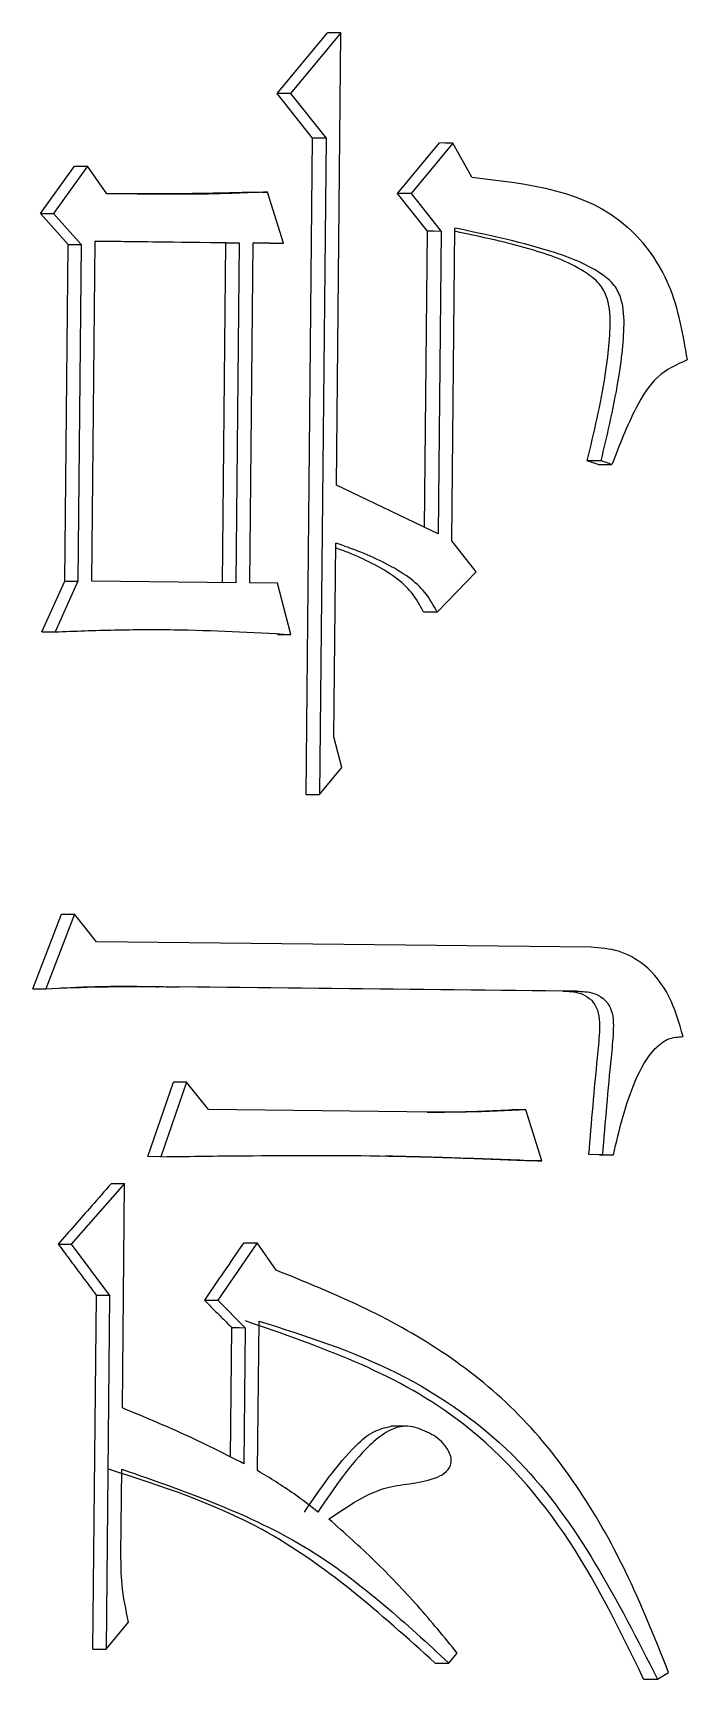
# Model space of a CAD drawing. Header units: millimetres. Extents: x 2448 to 4397, y 790 to 2168.
# Drawn here: x 3187.232 to 3189.105, y 988.125 to 992.837 of the extents above; entities that cross this region are included whole.
import ezdxf

# ---------------------------------------------------------------- set-up
doc = ezdxf.new("R2010")
doc.units = ezdxf.units.MM

msp = doc.modelspace()

# ---------------------------------------------------------------- linework, layer by layer
at = {"color": 7, "linetype": 'Continuous', "lineweight": 25}
for p, q in [((3187.9311, 992.6638), (3188.0751, 992.8375)), ((3188.1137, 992.8373), (3187.9695, 992.6636)), ((3188.1009, 991.5425), (3188.1137, 992.8373)), ((3188.0326, 992.5361), (3187.9311, 992.6638)), ((3187.9695, 992.6636), (3188.0711, 992.5359)), ((3188.014, 990.6572), (3188.0326, 992.5361)), ((3188.0711, 992.5359), (3188.0525, 990.657)), ((3188.2758, 992.3777), (3188.3955, 992.5224)), ((3188.4345, 992.5222), (3188.3146, 992.3775)), ((3188.4887, 992.4242), (3188.4345, 992.5222)), ((3187.2537, 992.3207), (3187.3504, 992.4559)), ((3187.388, 992.4557), (3187.2911, 992.3205)), ((3187.4429, 992.3772), (3187.388, 992.4557)), ((3187.7616, 992.3792), (3187.865, 992.3822)), ((3187.9494, 992.2354), (3187.9033, 992.382)), ((3188.3614, 992.2696), (3188.2758, 992.3777)), ((3188.3146, 992.3775), (3188.4004, 992.2694)), ((3187.3323, 992.2322), (3187.2537, 992.3207)), ((3187.2911, 992.3205), (3187.3698, 992.232)), ((3188.353, 991.4216), (3188.3614, 992.2696)), ((3188.4004, 992.2694), (3188.3918, 991.403)), ((3188.4311, 991.3831), (3188.4399, 992.2787)), ((3187.3227, 991.2684), (3187.3323, 992.2322)), ((3187.3698, 992.232), (3187.3603, 991.2682)), ((3187.4001, 991.2678), (3187.4097, 992.2413)), ((3187.4097, 992.2413), (3187.8226, 992.2368)), ((3187.7845, 992.237), (3187.4097, 992.2411)), ((3187.7748, 991.2635), (3187.7845, 992.237)), ((3187.7845, 992.237), (3187.8226, 992.2368)), ((3187.8226, 992.2368), (3187.813, 991.2633)), ((3187.8526, 991.2629), (3187.8623, 992.2364)), ((3187.9111, 992.2356), (3187.8622, 992.2361)), ((3187.8623, 992.2364), (3187.9494, 992.2354)), ((3187.9111, 992.2356), (3187.9494, 992.2354)), ((3188.8503, 991.6022), (3188.819, 991.6123)), ((3188.3918, 991.403), (3188.1009, 991.5425)), ((3188.0937, 990.8221), (3188.0992, 991.377)), ((3188.5012, 991.2947), (3188.4311, 991.3831)), ((3187.2577, 991.1231), (3187.3227, 991.2684)), ((3187.3603, 991.2682), (3187.2952, 991.1229)), ((3187.3227, 991.2684), (3187.3603, 991.2682)), ((3187.813, 991.2633), (3187.4001, 991.2678)), ((3188.3896, 991.1791), (3188.5012, 991.2947)), ((3187.9318, 991.262), (3187.8526, 991.2629)), ((3187.97, 991.1155), (3187.9318, 991.262)), ((3188.3896, 991.1791), (3188.3506, 991.1793)), ((3187.9316, 991.1157), (3187.97, 991.1155)), ((3188.1166, 990.7342), (3188.0937, 990.8221)), ((3188.0525, 990.657), (3188.1166, 990.7342)), ((3188.014, 990.6572), (3188.0525, 990.657)), ((3187.2317, 990.1011), (3187.3133, 990.3144)), ((3187.3508, 990.3142), (3187.2691, 990.1009)), ((3187.4137, 990.2356), (3187.3508, 990.3142)), ((3188.8291, 990.2201), (3187.4137, 990.2356)), ((3187.2317, 990.1011), (3187.2691, 990.1009)), ((3188.749, 990.0942), (3187.6128, 990.1067)), ((3188.7885, 990.094), (3187.6508, 990.1065)), ((3188.7504, 990.0942), (3188.79, 990.094)), ((3187.5604, 989.6204), (3187.6339, 989.8338)), ((3187.6719, 989.8336), (3187.5983, 989.6202)), ((3187.7346, 989.755), (3187.6719, 989.8336)), ((3188.3833, 989.748), (3187.7346, 989.755)), ((3188.6435, 989.7548), (3188.6042, 989.7551)), ((3188.6893, 989.6083), (3188.6435, 989.7548)), ((3187.5983, 989.6202), (3187.5604, 989.6204)), ((3188.8625, 989.6259), (3188.8229, 989.6261)), ((3188.8542, 989.6257), (3188.8229, 989.6261)), ((3188.8542, 989.6257), (3188.8939, 989.6255)), ((3188.8625, 989.6259), (3188.8939, 989.6255)), ((3188.6893, 989.6083), (3188.6499, 989.6085)), ((3187.4943, 989.5435), (3187.3415, 989.3699)), ((3187.4879, 988.901), (3187.4943, 989.5435)), ((3187.3415, 989.3699), (3187.4514, 989.2226)), ((3187.8735, 989.3738), (3187.7609, 989.2095)), ((3187.9282, 989.2953), (3187.8735, 989.3738)), ((3187.4036, 988.2104), (3187.4137, 989.2228)), ((3187.4514, 989.2226), (3187.4413, 988.2102)), ((3187.7609, 989.2095), (3187.8394, 989.1308)), ((3187.875, 988.7215), (3187.8792, 989.1498)), ((3187.7975, 988.7602), (3187.8012, 989.131)), ((3187.8394, 989.1308), (3187.8356, 988.7414)), ((3188.297, 988.8487), (3188.2578, 988.8489)), ((3187.4838, 988.4823), (3187.4862, 988.7256)), ((3187.4413, 988.2102), (3187.5057, 988.2874)), ((3187.4036, 988.2104), (3187.4413, 988.2102)), ((3188.3838, 988.1705), (3188.4229, 988.1703)), ((3188.4229, 988.1703), (3188.4469, 988.1992)), ((3188.9805, 988.125), (3189.0204, 988.1248)), ((3189.0204, 988.1248), (3189.052, 988.1439))]:
    msp.add_line(p, q, dxfattribs=at)
at = {"color": 7, "linetype": 'Continuous', "lineweight": 25, "flags": 128}
for points in [[(3188.1137, 992.8373), (3188.0921, 992.8374), (3188.0751, 992.8375)], [(3187.9695, 992.6636), (3187.948, 992.6637), (3187.9311, 992.6638)], [(3188.0711, 992.5359), (3188.0496, 992.536), (3188.0326, 992.5361)], [(3188.4345, 992.5222), (3188.4126, 992.5223), (3188.3955, 992.5224)], [(3187.3504, 992.4559), (3187.3714, 992.4558), (3187.388, 992.4557)], [(3187.865, 992.3822), (3187.8865, 992.382), (3187.9033, 992.382)], [(3188.3146, 992.3775), (3188.2929, 992.3776), (3188.2758, 992.3777)], [(3187.2537, 992.3207), (3187.2746, 992.3206), (3187.2911, 992.3205)], [(3188.4004, 992.2694), (3188.3786, 992.2695), (3188.3614, 992.2696)], [(3187.3323, 992.2322), (3187.3533, 992.2321), (3187.3698, 992.232)], [(3188.8586, 991.6121), (3188.8426, 991.6122), (3188.8308, 991.6122), (3188.819, 991.6123)], [(3188.8503, 991.6022), (3188.8663, 991.6021), (3188.8781, 991.6021), (3188.8899, 991.602)], [(3187.2577, 991.1231), (3187.2787, 991.123), (3187.2952, 991.1229)], [(3187.3133, 990.3144), (3187.3343, 990.3143), (3187.3508, 990.3142)], [(3187.6128, 990.1067), (3187.6341, 990.1065), (3187.6508, 990.1065)], [(3187.6719, 989.8336), (3187.6506, 989.8337), (3187.6339, 989.8338)], [(3187.4565, 989.5437), (3187.4777, 989.5436), (3187.4943, 989.5435)], [(3187.3039, 989.3701), (3187.325, 989.37), (3187.3415, 989.3699)], [(3187.8353, 989.374), (3187.8567, 989.3739), (3187.8735, 989.3738)], [(3187.4514, 989.2226), (3187.4303, 989.2228), (3187.4137, 989.2228)], [(3187.7228, 989.2097), (3187.7441, 989.2096), (3187.7609, 989.2095)], [(3187.8012, 989.131), (3187.8226, 989.1309), (3187.8394, 989.1308)]]:
    msp.add_lwpolyline(points, dxfattribs=at)
at = {"color": 7, "linetype": 'Continuous', "lineweight": 25}
for points, knots in [([(3188.4887, 992.4242), (3188.6519, 992.406), (3188.8821, 992.3802), (3189.0684, 992.118), (3189.0926, 991.9748), (3189.1049, 991.9015)], [0, 0, 0, 0, 0.543493, 0.766307, 1, 1, 1, 1]), ([(3187.9033, 992.382), (3187.8432, 992.3795), (3187.7365, 992.3752), (3187.5829, 992.3754), (3187.4896, 992.3766), (3187.4429, 992.3772)], [0, 0, 0, 0, 0.392515, 0.696222, 1, 1, 1, 1]), ([(3187.7724, 992.3791), (3187.7723, 992.3791), (3187.7723, 992.3791), (3187.7709, 992.3791), (3187.7178, 992.3777), (3187.6293, 992.3762), (3187.5395, 992.3764), (3187.4968, 992.3767), (3187.4849, 992.3768), (3187.4815, 992.3768)], [0, 0, 0, 0, 0.002988, 0.009741, 0.027415, 0.572427, 0.843918, 0.95447, 1, 1, 1, 1]), ([(3188.819, 991.6123), (3188.8383, 991.6936), (3188.8617, 991.792), (3188.8796, 991.9201), (3188.8861, 991.993), (3188.8838, 992.0652), (3188.8574, 992.1195), (3188.7875, 992.1744), (3188.6455, 992.226), (3188.5155, 992.2535), (3188.4398, 992.2696)], [0, 0, 0, 0, 0.249472, 0.301983, 0.384609, 0.468007, 0.510941, 0.563024, 0.745637, 1, 1, 1, 1]), ([(3188.8586, 991.6121), (3188.878, 991.6934), (3188.9014, 991.7918), (3188.9192, 991.9199), (3188.9258, 991.9927), (3188.9235, 992.0649), (3188.8971, 992.1193), (3188.8272, 992.1741), (3188.6722, 992.23), (3188.5289, 992.2601), (3188.4399, 992.2787)], [0, 0, 0, 0, 0.238838, 0.289073, 0.36819, 0.448048, 0.489134, 0.53898, 0.713804, 1, 1, 1, 1]), ([(3189.1049, 991.9015), (3189.075, 991.8877), (3189.0136, 991.8595), (3188.9448, 991.7455), (3188.9109, 991.6568), (3188.8899, 991.602)], [0, 0, 0, 0, 0.266925, 0.547946, 1, 1, 1, 1]), ([(3188.8899, 991.602), (3188.8873, 991.6029), (3188.8808, 991.605), (3188.8704, 991.6083), (3188.8625, 991.6108), (3188.8586, 991.6121)], [0, 0, 0, 0, 0.249993, 0.625002, 1, 1, 1, 1]), ([(3188.3506, 991.1793), (3188.3398, 991.1989), (3188.3186, 991.2376), (3188.2659, 991.2837), (3188.203, 991.3197), (3188.1453, 991.3463), (3188.1102, 991.359), (3188.0991, 991.363)], [0, 0, 0, 0, 0.1997322, 0.3943756, 0.6415212, 0.8867301, 1, 1, 1, 1]), ([(3188.3896, 991.1791), (3188.3788, 991.1987), (3188.3575, 991.2374), (3188.3047, 991.2835), (3188.2418, 991.3196), (3188.1714, 991.3515), (3188.1232, 991.3685), (3188.0992, 991.377)], [0, 0, 0, 0, 0.176504, 0.348574, 0.567112, 0.783963, 1, 1, 1, 1]), ([(3187.2952, 991.1229), (3187.3518, 991.125), (3187.4651, 991.1292), (3187.6903, 991.1305), (3187.8583, 991.1215), (3187.97, 991.1155)], [0, 0, 0, 0, 0.251225, 0.502477, 1, 1, 1, 1]), ([(3189.0936, 989.9641), (3189.0822, 990.0037), (3189.0598, 990.0815), (3188.9926, 990.1688), (3188.91, 990.2138), (3188.8559, 990.218), (3188.8291, 990.2201)], [0, 0, 0, 0, 0.2928838, 0.5749936, 0.7890704, 1, 1, 1, 1]), ([(3187.2691, 990.1009), (3187.3159, 990.1035), (3187.4029, 990.1083), (3187.5302, 990.1084), (3187.6106, 990.1071), (3187.6508, 990.1065)], [0, 0, 0, 0, 0.367267, 0.683568, 1, 1, 1, 1]), ([(3187.3103, 990.1032), (3187.3103, 990.1032), (3187.3103, 990.1032), (3187.3108, 990.1032), (3187.3121, 990.1032), (3187.3549, 990.1049), (3187.4407, 990.1074), (3187.5269, 990.1074), (3187.5661, 990.1072), (3187.5838, 990.107), (3187.5896, 990.107), (3187.5916, 990.107), (3187.5916, 990.107), (3187.5916, 990.107)], [0, 0, 0, 0, 0.003209, 0.008265, 0.013811, 0.026935, 0.538097, 0.763207, 0.906518, 0.943527, 0.975169, 0.988545, 1, 1, 1, 1]), ([(3188.749, 990.0944), (3188.7657, 990.0938), (3188.7924, 990.0928), (3188.8265, 990.0754), (3188.8545, 990.0389), (3188.855, 989.9757), (3188.8403, 989.8373), (3188.8306, 989.7195), (3188.8229, 989.6261)], [0, 0, 0, 0, 0.100865, 0.16166, 0.22436, 0.353204, 0.487611, 1, 1, 1, 1]), ([(3188.7885, 990.0942), (3188.8052, 990.0936), (3188.8319, 990.0925), (3188.8661, 990.0751), (3188.8941, 990.0387), (3188.8947, 989.9755), (3188.88, 989.8371), (3188.8702, 989.7192), (3188.8625, 989.6259)], [0, 0, 0, 0, 0.100978, 0.161826, 0.224548, 0.353363, 0.487737, 1, 1, 1, 1]), ([(3188.8939, 989.6255), (3188.9109, 989.6976), (3188.9364, 989.806), (3188.9966, 989.9179), (3189.0492, 989.9612), (3189.0789, 989.9631), (3189.0936, 989.9641)], [0, 0, 0, 0, 0.514099, 0.774284, 0.888827, 1, 1, 1, 1]), ([(3188.3611, 989.7482), (3188.3828, 989.7482), (3188.4342, 989.748), (3188.5153, 989.7504), (3188.5745, 989.7535), (3188.6042, 989.7551)], [0, 0, 0, 0, 0.267426, 0.633625, 1, 1, 1, 1]), ([(3188.6435, 989.7548), (3188.616, 989.7534), (3188.559, 989.7504), (3188.4723, 989.7477), (3188.413, 989.7479), (3188.3833, 989.748)], [0, 0, 0, 0, 0.317298, 0.65855, 1, 1, 1, 1]), ([(3187.5983, 989.6202), (3187.6858, 989.6214), (3187.912, 989.6243), (3188.2067, 989.6244), (3188.4827, 989.6164), (3188.6204, 989.611), (3188.6893, 989.6083)], [0, 0, 0, 0, 0.239468, 0.619605, 0.809792, 1, 1, 1, 1]), ([(3188.6499, 989.6085), (3188.6445, 989.6087), (3188.6336, 989.6092), (3188.6201, 989.6097), (3188.6066, 989.6102), (3188.5876, 989.6109), (3188.5659, 989.6118), (3188.5442, 989.6126), (3188.5225, 989.6134), (3188.4846, 989.6149), (3188.4412, 989.6163), (3188.3978, 989.6177), (3188.3543, 989.6191), (3188.3018, 989.6206), (3188.2602, 989.6214), (3188.2402, 989.6218)], [0, 0, 0, 0, 0.039736, 0.079472, 0.099339, 0.139075, 0.218547, 0.258282, 0.298018, 0.37749, 0.536433, 0.615904, 0.695376, 0.85432, 1, 1, 1, 1]), ([(3187.4565, 989.5437), (3187.4376, 989.5221), (3187.4027, 989.4824), (3187.3518, 989.4245), (3187.3199, 989.3882), (3187.3039, 989.3701)], [0, 0, 0, 0, 0.372744, 0.686372, 1, 1, 1, 1]), ([(3187.3039, 989.3701), (3187.3131, 989.3578), (3187.3314, 989.3333), (3187.3588, 989.2965), (3187.3863, 989.2597), (3187.4045, 989.2351), (3187.4137, 989.2228)], [0, 0, 0, 0, 0.25, 0.5, 0.749999, 1, 1, 1, 1]), ([(3187.8353, 989.374), (3187.8189, 989.3501), (3187.7919, 989.3107), (3187.7545, 989.256), (3187.7333, 989.2251), (3187.7228, 989.2097)], [0, 0, 0, 0, 0.437225, 0.718612, 1, 1, 1, 1]), ([(3189.052, 988.1439), (3189.013, 988.2412), (3188.9034, 988.5153), (3188.6374, 988.9231), (3188.2523, 989.1644), (3188.0094, 989.2625), (3187.9282, 989.2953)], [0, 0, 0, 0, 0.18171, 0.511951, 0.836919, 1, 1, 1, 1]), ([(3187.7228, 989.2097), (3187.7328, 989.1996), (3187.7509, 989.1815), (3187.7771, 989.1552), (3187.7931, 989.1391), (3187.8012, 989.131)], [0, 0, 0, 0, 0.384344, 0.692171, 1, 1, 1, 1]), ([(3188.9805, 988.125), (3188.9106, 988.2689), (3188.773, 988.5524), (3188.4017, 988.9565), (3188.0519, 989.0772), (3187.8409, 989.15)], [0, 0, 0, 0, 0.290339, 0.572022, 1, 1, 1, 1]), ([(3187.8792, 989.1498), (3188.0125, 989.1074), (3188.2815, 989.0218), (3188.7209, 988.7117), (3188.9058, 988.3493), (3189.0204, 988.1248)], [0, 0, 0, 0, 0.272136, 0.549012, 1, 1, 1, 1]), ([(3187.8356, 988.7414), (3187.7834, 988.7679), (3187.7004, 988.8102), (3187.5836, 988.8612), (3187.5198, 988.8877), (3187.4879, 988.901)], [0, 0, 0, 0, 0.4577474, 0.728822, 1, 1, 1, 1]), ([(3188.0095, 988.603), (3188.0551, 988.6703), (3188.1124, 988.7549), (3188.2027, 988.8358), (3188.24, 988.8444), (3188.258, 988.8485)], [0, 0, 0, 0, 0.6689746, 0.8401469, 1, 1, 1, 1]), ([(3188.0794, 988.583), (3188.1336, 988.6203), (3188.2297, 988.6865), (3188.3544, 988.6839), (3188.4124, 988.714), (3188.4252, 988.7299), (3188.4309, 988.7451), (3188.4288, 988.7629), (3188.4193, 988.7835), (3188.3973, 988.8132), (3188.3541, 988.8364), (3188.2988, 988.8555), (3188.2419, 988.8341), (3188.1511, 988.7569), (3188.0937, 988.6711), (3188.048, 988.6028)], [0, 0, 0, 0, 0.206341, 0.366098, 0.398369, 0.413957, 0.428768, 0.446094, 0.465636, 0.497565, 0.559003, 0.622156, 0.683906, 0.748325, 1, 1, 1, 1]), ([(3188.3838, 988.1705), (3188.2257, 988.3127), (3187.9458, 988.5644), (3187.5992, 988.6769), (3187.4484, 988.7258)], [0, 0, 0, 0, 0.565068, 1, 1, 1, 1]), ([(3187.4862, 988.7256), (3187.6778, 988.6591), (3188.0235, 988.5389), (3188.2997, 988.2839), (3188.4229, 988.1703)], [0, 0, 0, 0, 0.554169, 1, 1, 1, 1]), ([(3188.048, 988.6028), (3188.0254, 988.6204), (3187.9863, 988.6509), (3187.9281, 988.6896), (3187.8927, 988.7109), (3187.875, 988.7215)], [0, 0, 0, 0, 0.407838, 0.703625, 1, 1, 1, 1]), ([(3188.4469, 988.1992), (3188.4096, 988.2447), (3188.3344, 988.3364), (3188.2117, 988.4648), (3188.1236, 988.5435), (3188.0794, 988.5829)], [0, 0, 0, 0, 0.3290386, 0.6638114, 1, 1, 1, 1]), ([(3187.5057, 988.2874), (3187.4981, 988.3233), (3187.4846, 988.3875), (3187.484, 988.4533), (3187.4838, 988.4823)], [0, 0, 0, 0, 0.558776, 1, 1, 1, 1])]:
    msp.add_open_spline(points, degree=3, knots=knots, dxfattribs=at)

doc.saveas('drawing.dxf')
